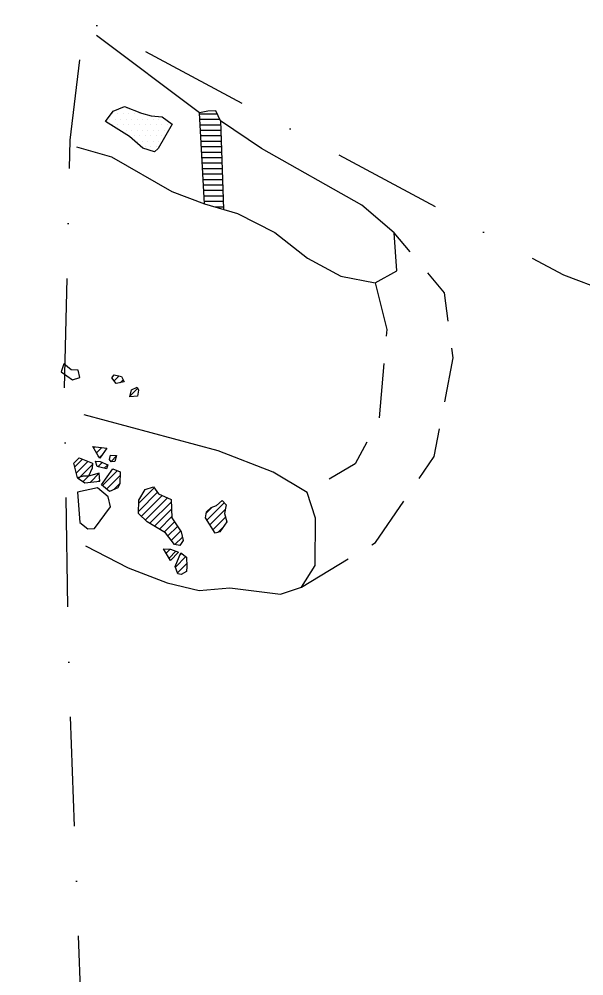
# Model space of a CAD drawing. Header units: metres. Extents: x -1500 to -958, y -1228 to -671.
# Drawn here: x -1500.1 to -1371, y -889.5 to -670.9 of the extents above; entities that cross this region are included whole.
import ezdxf

# ---------------------------------------------------------------- set-up
doc = ezdxf.new("R2010")
doc.units = ezdxf.units.M
doc.header["$LTSCALE"] = 25
doc.header["$MEASUREMENT"] = 0
doc.linetypes.add('GESTRICHELT', pattern=[0.75, 0.5, -0.25])
doc.linetypes.add('STRICHPUNKTX2', pattern=[2, 1, -0.5, 0, -0.5])
doc.layers.get('0').update_dxf_attribs({"linetype": 'CONTINUOUS'})
for name, color, linetype in [('BEFUND', 1, 'CONTINUOUS'), ('BEFUND_UNSICHER', 1, 'GESTRICHELT'), ('BEFUNDSCHRAFF', 1, 'CONTINUOUS'), ('FEUER', 1, 'CONTINUOUS'), ('GRABUNGSGRENZE', 3, 'STRICHPUNKTX2'), ('STEINE', 4, 'CONTINUOUS'), ('STEINESCHRAFF', 4, 'CONTINUOUS')]:
    doc.layers.add(name, color=color, linetype=linetype)

# ---------------------------------------------------------------- blocks, each defined once
blk = doc.blocks.new('*X2')
at = {"color": 0}
for p, q in [((-1478.34, -753.56), (-1477.21, -752.43)), ((-1477.01, -753.99), (-1476.3, -753.29)), ((-1474.77, -757.06), (-1472.96, -755.25)), ((-1473.02, -757.07), (-1473.01, -757.07)), ((-1483.03, -768.85), (-1482.77, -768.59)), ((-1482.38, -769.97), (-1481.19, -768.78)), ((-1487.36, -773.18), (-1485.62, -771.44)), ((-1481.73, -771.08), (-1481.15, -770.51)), ((-1479.07, -771.96), (-1477.8, -770.69)), ((-1487.01, -774.6), (-1484.35, -771.94)), ((-1486.19, -775.54), (-1483.31, -772.67)), ((-1482.61, -771.97), (-1482.55, -771.91)), ((-1482.05, -773.18), (-1481.06, -772.19)), ((-1480.64, -773.53), (-1479.83, -772.73)), ((-1486.49, -775.85), (-1486.19, -775.54)), ((-1485.44, -776.57), (-1484.16, -775.28)), ((-1483.79, -776.69), (-1481.74, -774.63)), ((-1481.05, -777.48), (-1477.64, -774.07)), ((-1480.08, -778.28), (-1476.97, -775.17)), ((-1481.81, -776.47), (-1481.61, -776.27)), ((-1478.4, -778.36), (-1477.02, -776.98)), ((-1472.7, -781.5), (-1469.17, -777.97)), ((-1472.74, -783.31), (-1468.42, -778.99)), ((-1472.12, -784.46), (-1467.37, -779.71)), ((-1471.21, -785.32), (-1466.16, -780.27)), ((-1470.2, -786.08), (-1465.27, -781.15)), ((-1457.32, -783.8), (-1455.91, -782.39)), ((-1457.15, -785.4), (-1453.18, -781.43)), ((-1469.11, -786.75), (-1465.21, -782.85)), ((-1468.02, -787.43), (-1465.14, -784.55)), ((-1456.47, -786.48), (-1452.95, -782.97)), ((-1455.78, -787.57), (-1452.89, -784.67)), ((-1466.92, -788.1), (-1464.55, -785.73)), ((-1466.05, -788.99), (-1463.84, -786.79)), ((-1454.6, -788.15), (-1453.45, -787.01)), ((-1465.27, -789.98), (-1463.14, -787.85)), ((-1464.45, -790.93), (-1462.75, -789.23)), ((-1466.47, -792.95), (-1465.55, -792.03)), ((-1465.81, -794.06), (-1464.24, -792.48)), ((-1463.29, -793.31), (-1462.96, -792.98)), ((-1464.32, -796.1), (-1461.93, -793.71)), ((-1463.86, -797.41), (-1461.78, -795.33))]:
    blk.add_line(p, q, dxfattribs=at)
blk = doc.blocks.new('*X3')
at = {"color": 0}
for p, q in [((-1458.79, -692.5), (-1454.78, -692.5)), ((-1458.73, -693.75), (-1454.22, -693.75)), ((-1458.66, -695), (-1454.01, -695)), ((-1458.6, -696.25), (-1453.97, -696.25)), ((-1458.53, -697.5), (-1453.92, -697.5)), ((-1458.47, -698.75), (-1453.88, -698.75)), ((-1458.4, -700), (-1453.84, -700)), ((-1458.34, -701.25), (-1453.8, -701.25)), ((-1458.27, -702.5), (-1453.76, -702.5)), ((-1458.21, -703.75), (-1453.72, -703.75)), ((-1458.15, -705), (-1453.67, -705)), ((-1458.08, -706.25), (-1453.63, -706.25)), ((-1458.02, -707.5), (-1453.59, -707.5)), ((-1457.95, -708.75), (-1453.55, -708.75)), ((-1457.89, -710), (-1453.51, -710)), ((-1457.82, -711.25), (-1453.47, -711.25)), ((-1457.76, -712.5), (-1453.42, -712.5)), ((-1455.36, -713.75), (-1453.38, -713.75))]:
    blk.add_line(p, q, dxfattribs=at)
blk = doc.blocks.new('*X4')
at = {"color": 0}
for p, q in [((-1478.75, -692.5), (-1478.75, -692.5)), ((-1477.5, -692.5), (-1477.5, -692.5)), ((-1476.875, -691.25), (-1476.875, -691.25)), ((-1476.25, -692.5), (-1476.25, -692.5)), ((-1475.625, -691.25), (-1475.625, -691.25)), ((-1475, -692.5), (-1475, -692.5)), ((-1473.75, -692.5), (-1473.75, -692.5)), ((-1472.5, -692.5), (-1472.5, -692.5)), ((-1479.375, -693.75), (-1479.375, -693.75)), ((-1478.75, -695), (-1478.75, -695)), ((-1478.125, -693.75), (-1478.125, -693.75)), ((-1477.5, -695), (-1477.5, -695)), ((-1476.875, -693.75), (-1476.875, -693.75)), ((-1476.25, -695), (-1476.25, -695)), ((-1475.625, -693.75), (-1475.625, -693.75)), ((-1475, -695), (-1475, -695)), ((-1474.375, -693.75), (-1474.375, -693.75)), ((-1473.75, -695), (-1473.75, -695)), ((-1473.125, -693.75), (-1473.125, -693.75)), ((-1472.5, -695), (-1472.5, -695)), ((-1471.875, -693.75), (-1471.875, -693.75)), ((-1471.25, -695), (-1471.25, -695)), ((-1470.625, -693.75), (-1470.625, -693.75)), ((-1470, -695), (-1470, -695)), ((-1469.375, -693.75), (-1469.375, -693.75)), ((-1468.75, -695), (-1468.75, -695)), ((-1468.125, -693.75), (-1468.125, -693.75)), ((-1467.5, -695), (-1467.5, -695)), ((-1466.875, -693.75), (-1466.875, -693.75)), ((-1466.25, -695), (-1466.25, -695)), ((-1476.875, -696.25), (-1476.875, -696.25)), ((-1475.625, -696.25), (-1475.625, -696.25)), ((-1474.375, -696.25), (-1474.375, -696.25)), ((-1473.125, -696.25), (-1473.125, -696.25)), ((-1471.875, -696.25), (-1471.875, -696.25)), ((-1470.625, -696.25), (-1470.625, -696.25)), ((-1469.375, -696.25), (-1469.375, -696.25)), ((-1468.125, -696.25), (-1468.125, -696.25)), ((-1466.875, -696.25), (-1466.875, -696.25)), ((-1475, -697.5), (-1475, -697.5)), ((-1473.75, -697.5), (-1473.75, -697.5)), ((-1473.125, -698.75), (-1473.125, -698.75)), ((-1472.5, -697.5), (-1472.5, -697.5)), ((-1471.875, -698.75), (-1471.875, -698.75)), ((-1471.25, -697.5), (-1471.25, -697.5)), ((-1470.625, -698.75), (-1470.625, -698.75)), ((-1470, -697.5), (-1470, -697.5)), ((-1469.375, -698.75), (-1469.375, -698.75)), ((-1468.75, -697.5), (-1468.75, -697.5)), ((-1468.125, -698.75), (-1468.125, -698.75)), ((-1467.5, -697.5), (-1467.5, -697.5)), ((-1471.25, -700), (-1471.25, -700)), ((-1470, -700), (-1470, -700)), ((-1468.75, -700), (-1468.75, -700))]:
    blk.add_line(p, q, dxfattribs=at)

msp = doc.modelspace()

# ---------------------------------------------------------------- linework, layer by layer
at = {"layer": 'BEFUND'}
for points in [[(-1486.94, -700.05), (-1478.97, -702.32), (-1465.19, -710.24), (-1457.73, -713.06), (-1450.16, -715.27), (-1441.59, -719.63), (-1434.16, -725.51), (-1426.56, -729.65), (-1418.68, -731.15), (-1413.76, -728.4), (-1414.34, -719.68), (-1421.72, -713.4), (-1444.67, -700.45), (-1454.03, -694.15), (-1455.08, -691.85), (-1456.92, -691.93), (-1458.8, -692.27), (-1482.42, -674.63)], [(-1457.73, -713.06), (-1458.8, -692.27)], [(-1454.03, -694.15), (-1453.36, -714.33)], [(-1484.9, -791.24), (-1475.12, -796.27), (-1466.23, -799.72), (-1458.92, -801.47), (-1451.93, -800.82), (-1440.33, -802.25), (-1435.53, -800.67), (-1432.38, -795.71), (-1432.28, -784.91), (-1434.26, -779.03), (-1442.01, -774.43), (-1454.59, -769.57), (-1485.23, -761.34)]]:
    msp.add_lwpolyline(points, dxfattribs=at)
at = {"layer": 'BEFUND_UNSICHER', "flags": 128}
for points in [[(-1435.53, -800.67), (-1418.58, -790.49), (-1405.2, -770.85), (-1400.81, -748.28), (-1402.86, -733.39), (-1414.34, -719.68)], [(-1418.68, -731.15), (-1416.03, -741.77), (-1417.8, -762.53), (-1423.25, -772.47), (-1434.26, -779.03)]]:
    msp.add_lwpolyline(points, dxfattribs=at)
at = {"layer": 'GRABUNGSGRENZE', "flags": 128}
msp.add_lwpolyline([(-1251.24, -1096.23), (-1500.08, -980.36), (-1485.89, -896.91), (-1488.69, -820.69), (-1489.72, -756.66), (-1488.4, -698.56), (-1485.09, -670.88), (-1375.62, -729.32), (-1302.7, -757.15), (-1249.33, -779.71)], dxfattribs=at)
at = {"layer": 'STEINE'}
msp.add_lwpolyline([(-1469.13, -701.19), (-1471.77, -700.4), (-1474.85, -697.67), (-1480.32, -694.26), (-1478.56, -691.88), (-1475.96, -690.88), (-1472.1, -692.35), (-1469.86, -692.98), (-1467.37, -693.21), (-1465.09, -694.86), (-1468.3, -700.43)], close=True, dxfattribs=at)
for points in [[(-1490.48, -751.46), (-1487.85, -753.27), (-1486.22, -752.77), (-1486.61, -751.09), (-1488.14, -751.02), (-1489.85, -749.63), (-1490.48, -751.46)], [(-1477.88, -754.18), (-1478.88, -752.84), (-1478.37, -752.13), (-1476.69, -752.56), (-1476.04, -753.79), (-1477.88, -754.18)], [(-1474.8, -757.16), (-1474.38, -755.63), (-1473.1, -754.98), (-1472.75, -755.65), (-1473.01, -757.07), (-1474.8, -757.16)], [(-1482, -770.64), (-1483.21, -768.54), (-1480, -768.93), (-1481.65, -771.2), (-1482, -770.64)], [(-1486.74, -775.69), (-1487.57, -772.32), (-1486.34, -771.16), (-1483.29, -772.36), (-1483.36, -773.48), (-1484.24, -775.3), (-1485.41, -775.34), (-1486.74, -775.69)], [(-1479.41, -771.48), (-1479.15, -770.56), (-1477.78, -770.63), (-1478.2, -771.95), (-1479.01, -772.04), (-1479.41, -771.48)], [(-1482.23, -773.13), (-1482.63, -771.91), (-1481.56, -771.97), (-1479.78, -772.75), (-1480.1, -773.66), (-1482.23, -773.13)], [(-1481.25, -777.32), (-1478.62, -773.68), (-1476.95, -774.35), (-1477.02, -777.1), (-1477.49, -777.96), (-1479.43, -778.81), (-1481.25, -777.32)], [(-1486.74, -775.69), (-1485.07, -776.82), (-1481.6, -776.45), (-1481.74, -774.61), (-1484.24, -775.3)], [(-1486.22, -785.93), (-1484.4, -787.37), (-1482.82, -787.29), (-1479.21, -782.33), (-1479.7, -780.03), (-1482.18, -777.97), (-1486.72, -778.95), (-1486.22, -785.93)], [(-1464.52, -790.92), (-1466.59, -788.3), (-1470.79, -785.72), (-1472.76, -783.87), (-1472.68, -780.81), (-1471.28, -778.38), (-1469.34, -777.74), (-1468.18, -779.33), (-1465.29, -780.68), (-1465.13, -784.86), (-1463.02, -788.03), (-1462.58, -790.02), (-1463.3, -791.14), (-1464.52, -790.92)], [(-1455.28, -788.36), (-1457.49, -784.88), (-1457.27, -783.5), (-1456.19, -782.49), (-1454.97, -782.05), (-1453.68, -780.89), (-1452.77, -781.86), (-1453.1, -783.85), (-1452.61, -785.79), (-1454.16, -788.01), (-1455.28, -788.36)], [(-1465.47, -794.63), (-1467.08, -791.92), (-1465.45, -792.03), (-1463.62, -792.71), (-1465.47, -794.63)], [(-1463.77, -797.65), (-1464.37, -795.97), (-1463.11, -792.87), (-1461.8, -793.8), (-1461.77, -795.99), (-1461.83, -797.11), (-1463.06, -797.81), (-1463.77, -797.65)]]:
    msp.add_lwpolyline(points, dxfattribs=at)

# ---------------------------------------------------------------- block references
at = {"layer": 'BEFUNDSCHRAFF'}
msp.add_blockref('*X3', (0, 0), dxfattribs=at)
at = {"layer": 'FEUER'}
msp.add_blockref('*X2', (0, 0), dxfattribs=at)
at = {"layer": 'STEINESCHRAFF'}
msp.add_blockref('*X4', (0, 0), dxfattribs=at)

doc.saveas('drawing.dxf')
